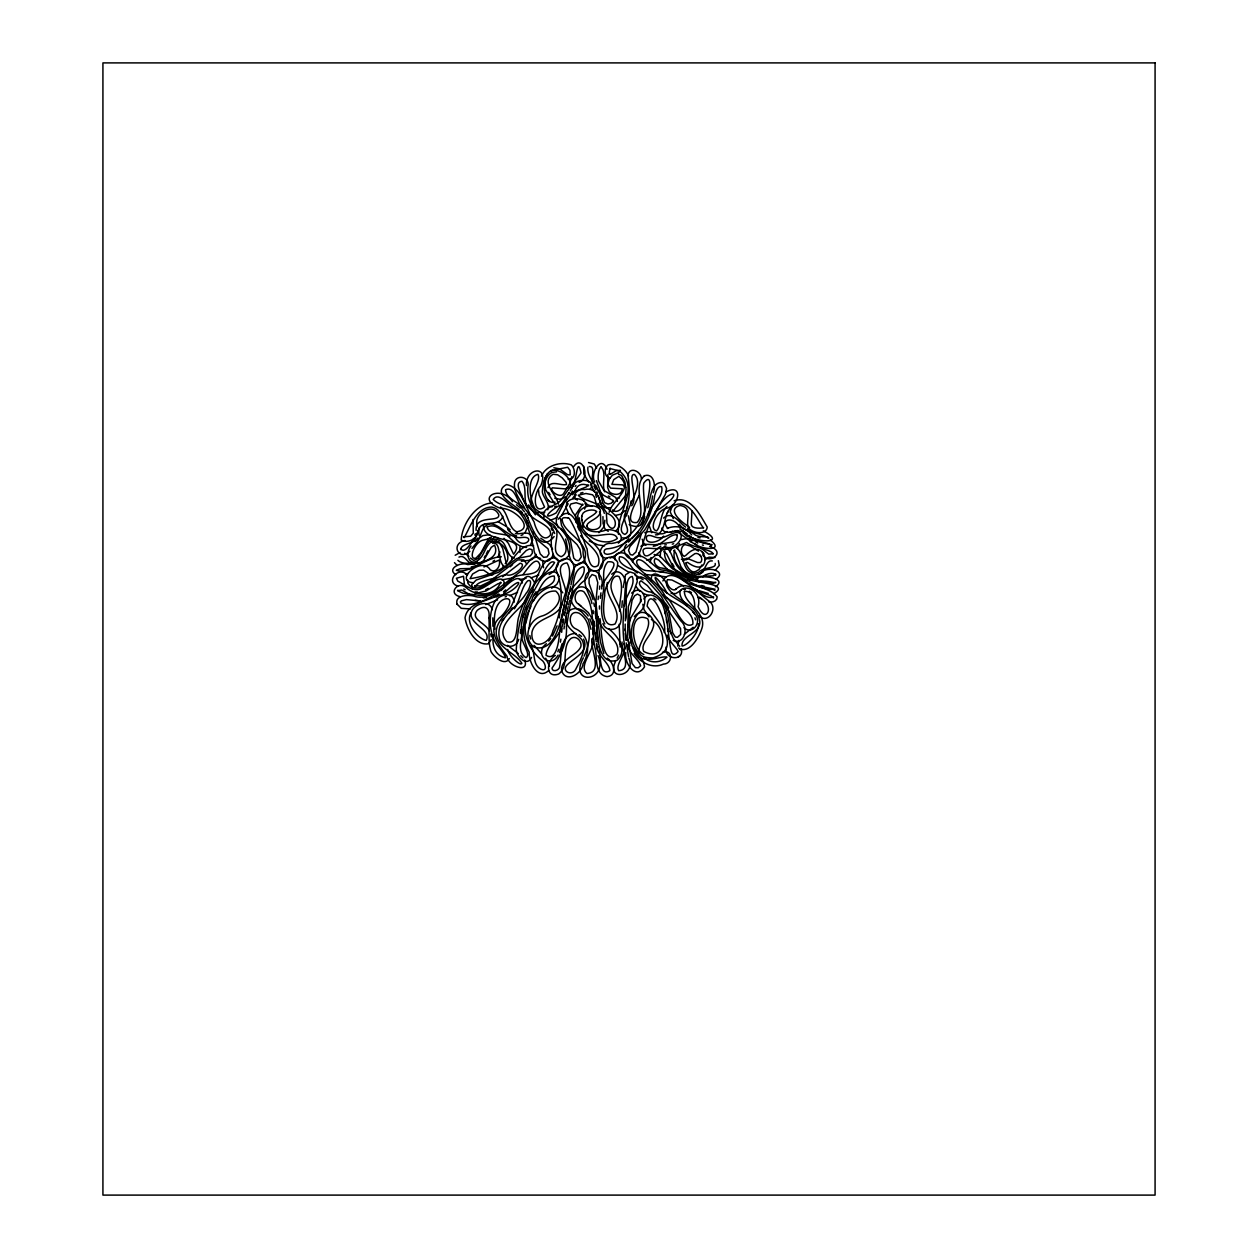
<?xml version="1.0" encoding="UTF-8"?>
<svg xmlns="http://www.w3.org/2000/svg" width="1258" height="1258" viewBox="0 0 1258 1258"><rect width="100%" height="100%" fill="white"/><g stroke="black" fill="none" stroke-linecap="round" stroke-linejoin="round"><path stroke-width="1.5" d="M711.053 545.579L711.745 544.62L711.195 545.783M619.172 624.314L620.084 644.332M509.333 658.563C504.961 666.583 493.796 656.818 490.997 651.581C487.632 640.778 489.881 628.984 488.843 617.788M488.843 617.992C490.353 609.454 485.808 603.62 477.317 610.256C469.769 619.25 485.289 622.568 489.393 630.966M625.195 624.094L625.195 630.478M467.599 579.922L467.866 583.13L469.863 585.693C481.657 594.279 492.79 576.306 506.282 574.654C512.949 578.082 528.297 564.056 520.041 563.269L502.587 576.809M628.465 515.827C628.733 521.347 636.815 540.531 622.317 537.842M601.686 586.008C604.941 576.919 593.367 564.009 586.338 574.466C581.4 584.53 590.348 593.98 591.952 603.698M538.518 489.724L539.037 494.85L544.525 507.021C533.471 515.371 532.559 494.473 540.688 485.965C549.888 464.123 525.262 468.007 526.442 485.572M625.273 620.839C628.575 611.907 621.955 577.296 632.239 576.494C636.171 585.725 624.849 595.93 624.393 605.869M544.352 480.933L545.783 490.054L554.526 503.467L554.982 502.162C543.189 505.291 539.902 478.37 552.215 472.348L556.492 471.892M604.862 520.214L604.013 526.85L598.918 532.7M698.489 623.622C699.244 632.884 687.167 645.621 682.056 646.062C680.845 635.825 700.108 633.545 699.825 621.939C697.75 603.494 673.958 601.245 666.787 585.662C666.378 576.997 649.364 566.808 651.502 581.086M625.305 619.156L626.028 609.045M624.031 643.813C627.569 653.342 614.753 664.24 618.684 670.703C632.507 669.869 621.216 650.59 622.05 642.005M619.644 611.262C618.889 599.987 624.55 586.778 619.062 576.573C612.945 573.695 610.004 584.168 611.262 588.744C613.479 599.814 623.355 609.076 620.87 621.027C619.911 630.478 606.356 632.743 602.896 623.669M593.147 637.617C595.867 649.38 577.532 665.529 586.904 673.486C603.478 672.574 590.096 648.924 591.905 638.734M629.503 628.56L629.865 637.932M623.197 587.455L625.509 574.827L629.991 571.95L634.834 573.506L636.91 577.076L637.208 581.778L628.324 606.545L627.522 636.517L632.066 663.469L635.4 667.668L638.231 667.778L640.621 665.796C639.001 659.491 628.638 653.201 627.333 644.929M621.845 607.551L622.301 600.837M511.786 559.841L511.975 557.168M711.21 545.437L711.273 545.752C707.625 540.83 694.825 543.346 689.007 537.842M599.468 589.263L599.751 586.039M607.347 582.548C603.997 597.346 623.245 609.753 615.036 624.015C601.23 629.44 603.101 603.934 604.736 595.836C603.541 582.438 618.276 574.843 617.678 562.326C608.683 547.183 594.861 568.82 599.909 579.561M558.395 504.159C556.461 493.954 540.248 482.286 553.048 474.266L557.656 474.801L562.184 477.867L566.131 482.38L566.525 484.55C560.596 486.013 550.941 479.565 547.969 487.632M625.619 498.483L625.179 500.763L626.044 489.016L624.864 481.845L621.578 475.477L618.401 474.156M561.666 632.318L562.043 628.748M626.515 515.843C629.079 502.98 643.986 484.613 634.488 474.455C627.129 473.448 638.388 498.168 631.689 505.747M529.193 628.214C530.137 613.574 538.974 589.688 555.784 591.118C566.462 600.223 550.705 613.935 541.38 616.184C528.612 620.178 522.432 638.671 534.131 647.225C555.847 653.185 560.895 619.408 564.622 604.438M519.947 552.466L519.931 546.994M563.993 628.89L564.355 625.855M525.608 623.795L529.036 610.869M600.365 598.352L600.758 595.207M543.535 567.783L542.528 560.345M598.069 599.594L598.509 596.213M473.024 519.491L473.291 533.172L470.681 536.207L463.494 536.836L464.171 537.653C470.838 525.923 476.483 507.32 491.642 507.053C506.597 509.789 502.398 532.213 516.598 535.845M600.443 596.182L600.931 592.848M560.439 642.162L560.879 639.158M520.23 633.089L520.702 629.849M523.265 626.295C522.715 636.454 515.701 651.66 525.986 657.604C531.474 654.931 521.881 643.451 521.866 637.256C518.5 617.631 529.414 599.327 538.503 582.784C541.931 575.645 554.495 565.691 559.244 576.667M477.726 530.734C478.087 538.817 467.772 543.849 461.214 540.059C461.765 525.278 475.367 503.2 492.334 503.074M564.59 624.33L566.792 612.788M566.383 615.649C563.081 627.302 576.809 633.104 582.124 640.118C587.156 649.93 579.246 662.054 575.504 669.743C571.494 676.521 560.958 671.017 567.216 664.869C573.145 658.469 589.845 651.613 583.57 639.143M571.824 476.609L569.78 483.386L563.647 493.498C560.345 499.111 549.18 490.651 552.262 487.821L565.015 488.859L569.607 487.019M562.876 622.27L563.427 618.999C563.851 633.482 547.136 643.561 546.003 655.214C556.319 662.29 559.039 640.353 559.48 633.434C562.452 611.545 566.666 589.452 573.774 568.537C584.561 552.577 595.993 572.846 582.989 581.636C569.685 592.392 569.811 610.759 566.399 626.138C567.531 642.193 560.581 655.827 551.995 668.14C552.089 672.794 560.297 670.435 559.763 665.765C561.886 654.978 559.684 633.23 575.944 633.513M641.36 478.984C641.643 471.121 628.701 465.743 627.978 475.854C630.148 489.236 629.849 502.65 624.455 515.293C622.993 522.322 631.752 531.348 624.833 534.414C617.269 531.568 623.811 521.111 626.311 514.207M560.408 518.595L561.493 525.419L570.472 540.61L573.727 558.049L576.022 560.408L578.774 560.596L581.275 556.948L579.922 549.353L577.029 544.557L564.433 532.48M528.046 525.891L524.869 533.203M565.172 601.371L565.707 598.399M653.311 492.743C655.89 486.217 654.129 472.536 644.363 475.791M677.48 548.519L679.524 543.598M562.106 643.734L559.543 652.462M662.887 580.944C674.131 560.848 700.91 603.195 713.506 596.842L713.428 598.006L711.037 595.836L691.979 588.634M532.401 541.019L532.276 537.512M532.637 539.871L530.609 544.714M641.108 599.374L640.589 601.859L640.511 595.82L637.413 594.075L634.598 595.789L632.098 600.365L629.472 615.964L629.519 635.07L632.176 646.313L643.593 661.802L644.536 666.834C635.777 680.594 623.874 662.903 625.792 652.43M577.689 516.189C578.774 506.345 594.326 502.084 600.223 509.694C602.189 518.988 585.473 520.812 586.999 526.677L586.92 526.048C587.832 531.662 601.513 530.719 600.664 523.658L600.553 514.632L599.484 511.912M713.05 553.819C712.327 549.793 693.111 547.607 686.506 542.481L672.731 548.158L662.164 549.919L651.345 558.694L646.769 560.156M583.775 466.309L583.838 474.014L588.602 482.081M502.87 516.33C498.451 529.508 475.996 516 479.094 535.295M627.679 627.192L630.966 617.631L640.605 601.733M564.071 615.712L564.779 612.442M567.783 599.437L568.522 596.056M568.899 594.358L570.597 586.621M570.078 598.289C574.764 589.247 571.085 570.393 582.989 566.76L583.995 567.295C586.637 579.969 567.028 586.086 567.704 599.72M476.122 530.373C474.926 514.05 500.181 522.982 498.734 514.695C492.759 501.816 475.209 513.83 476.782 523.344L477.348 526.646M567.405 601.135L564.307 614.643M568.585 604.909L569.67 600.145M570.99 584.923C572.217 576.872 578.02 565.817 569.67 559.716C562.798 556.005 555.03 563.175 556.24 570.377C564.402 590.379 561.807 611.184 552.985 630.651C549.636 645.181 530.483 651.219 531.93 632.334C535.295 616.75 556.838 619.188 562.011 604.17M559.417 579.325L556.791 584.388L551.649 588.225M565.408 609.643L567.311 601.371M567.154 611.215L568.223 606.498M559.385 617.882C559.464 601.418 575.881 577.218 566.965 562.876C552.86 564.449 565.77 583.932 565.77 592.282M504.144 585.772C505.669 570.503 487.947 585.929 481.893 588.351C473.574 592.927 464.344 584.247 457.849 581.196L456.418 578.255L463.494 576.274L464.516 585.379M652.556 495.998C649.553 520.891 633.497 546.774 606.435 548.897C603.588 549.337 602.645 554.259 607.079 554.306C616.797 554.07 621.924 544.808 628.843 538.723M647.728 507.729C650.701 499.552 650.166 481.987 662.431 482.506L664.476 483.874L666.598 488.481L665.372 494.378L644.867 529.775L629.959 546.554L628.528 550.344L630.289 554.542L632.617 555.092L635.966 552.026L641.423 533.423M630.462 503.499L631.076 500.983M558.222 519.24C574.12 498.184 582.344 540.295 587.109 548.975C587.596 554.401 589.121 571.431 598.006 565.613C602.959 552.781 587.14 544.683 580.614 535.641M601.874 589.027C599.579 581.479 625.289 560.266 607.881 561.823C600.16 570.173 605.9 582.973 603.038 593.1C601.481 603.132 600.035 615.241 604.799 623.952M625.289 500.181C624.754 507.084 617.489 514.475 612.379 510.009L612.961 511.173L626.578 494.378M650.952 557.53L650.37 562.546M669.806 551.712L672.936 546.884M499.976 551.932L498.121 556.807M522.935 617.08L523.8 613.998M553.834 467.756L559.433 468.794L567.641 474.722L570.204 474.879L569.984 470.335L567.688 467.253L551.46 470.476C545.233 473.731 543.031 482.537 542.45 490.243C541.097 495.809 550.674 502.901 547.78 509.773M655.166 511.723C691.601 489.079 665.12 486.217 654.695 515.12C645.92 527.479 644.348 542.89 638.01 556.083C630.981 565.031 619.455 551.947 626.531 544.447M553.033 554.353C549.699 568.05 533.282 559.087 533.879 548.236C529.712 533.974 526.835 516.157 514.192 508.028C508.735 505.386 498.514 491.233 493.199 499.457C501.58 507.776 516.786 505.795 524.303 515.827M581.668 516.896L582.328 514.491C583.854 509.899 594.389 508.609 596.764 511.629L596.496 511.833C593.572 516.786 582.061 518.595 583.099 527.306M567.389 501.565L565.864 507.178L568.49 513.201M502.492 568.191L503.373 565.597M557.09 625.855L552.498 636.061M479.314 527.574L475.744 537.197M660.812 549.526L660.167 556.917M548.692 670.483C537.874 680.877 528.533 661.928 529.209 652.131C520.67 636.564 522.07 615.052 532.134 599.406C533.879 587.596 557.734 587.565 554.149 576.022C543.094 576.054 538.251 592.88 533.266 601.167M491.17 639.614L488.466 643.781C475.571 646.014 466.671 628.953 465.035 617.804C467.536 602.645 486.327 601.67 497.476 595.584C517.871 594.075 529.901 568.364 503.735 593.493M641.91 518.28C644.788 516.267 657.053 465.759 643.781 483.151C641.549 494.929 652.776 535.578 629.204 524.539M615.571 661.236C605.758 682.135 636.988 676.159 628.811 658.06M570.377 485.651C571.179 477.615 561.87 470.854 554.464 470.083M644.756 516.598L640.888 524.555M557.829 651.723L558.835 649.238M525.435 609.438L526.677 606.435M529.681 609.312L530.97 606.199M584.058 656.173C590.505 643.09 593.21 622.301 579.183 613.244C568.254 608.778 567.531 625.808 576.022 628.953C589.53 635.573 590.332 652.131 583.036 663.721C582.124 673.785 565.974 683.519 561.634 670.797C560.533 659.349 574.859 656.141 579.655 648.782C584.247 643.53 576.62 633.969 570.629 638.702C560.864 647.996 569.811 665.828 558.615 674.036C544.997 678.833 546.507 660.088 555.391 655.418M474.816 535.075L475.367 533.754M678.817 640.416L677.81 646.172M544.95 478.292L547.482 473.621M583.366 657.824C567.877 686.318 609.265 681.694 598.006 655.591M639.158 495.337C635.777 502.886 622.741 524.633 637.13 522.463C647.697 510.622 631.296 487.271 644.631 475.603M531.552 657.431C526.929 667.746 515.088 655.622 516.362 647.964C517.95 627.868 521.567 607.472 532.323 590.002C535.594 577.469 548.818 572.783 554.589 562.483C548.928 558.127 542.009 576.368 539.792 580.268M573.569 466.749C582.187 453.619 591.103 478.229 579.12 482.396M536.254 554.385L532.165 559.495M518.705 639.316C516.016 650.04 500.59 647.666 499.222 637.287C495.904 617.898 517.793 607.693 526.253 593.1C529.414 590.191 533.361 578.177 527.7 580.834C521.394 587.156 520.026 600.428 514.38 608.809M626.515 508.452L627.632 506.219M617.128 658.123L618.59 655.166M486.374 553.834L487.884 550.815M533.927 595.726L535.924 591.81M642.067 517.919C636.061 530.75 625.257 541.821 611.357 543.44C601.623 541.836 594.374 556.917 606.843 558.332M682.559 560.801L686.774 558.206L697.592 562.546L700.517 562.53C704.118 558.882 699.369 552.168 694.872 553.646L686.223 559.779L681.427 559.307M571.808 488.041C576.935 482.207 576.935 454.421 581.023 472.866C577.233 479.015 567.735 489.441 562.153 498.671L560.266 500.826C555.517 506.597 540.846 507.446 544.116 517.352M531.442 592.439L533.093 589.342M562.357 505.983L556.523 517.51L556.225 522.589L558.269 527.794M648.169 514.711C650.795 505.056 664.24 497.099 661.629 486.704C657.462 485.116 655.717 492.68 654.726 495.51C651.109 521.598 634.111 547.12 610.036 558.096M701.964 564.921L698.992 569.528L695.926 571.399C690.312 574.576 685.783 563.332 685.673 562.892L687.528 562.357C714.34 581.794 707.185 533.439 686.318 554.982L684.179 556.445C679.493 553.457 681.128 545.374 684.965 544.62L690.249 545.972L698.473 551.13M554.149 536.537C538.943 555.344 530.499 522.432 525.986 513.956M541.506 476.2C545.783 465.24 561.288 461.167 571.352 464.91C575.661 468.841 575.991 480.226 568.05 479.109M564.386 502.351L573.003 492.255L586.338 486.909L588.225 484.928L588.634 485.792C583.712 483.198 578.633 484.047 576.227 488.419L572.626 494.709M570.267 490.903L572.123 487.569M562.027 506.565L564.716 501.769M568.16 503.735L561.618 515.528M692.01 511.11L691.224 523.91C690.988 528.785 700.297 528.627 703.615 527.621L703.379 527.983C696.46 518.249 688.629 498.074 673.659 505.622C662.526 511.597 667.353 527.904 657.808 534.729L655.449 534.886M667.102 513.327L668.423 510.984M572.5 491.045L570.22 494.74M487.632 542.607L478.323 558.269L473.747 560.455L470.445 558.049M713.05 553.803L708.647 554.118L701.02 548.111M587.911 467.174C586.307 478.606 601.245 489.032 602.551 503.2L602.205 502.618C607.661 510.748 628.135 520.529 615.555 531.096M512.462 607.913L509.003 612.961M484.251 557.514L485.619 555.344M471.042 546.019C466.797 550.627 466.262 560.628 473.464 562.483M568.317 494.017L569.324 492.476M568.962 493.026L556.067 512.965C538.77 522.07 551.523 508.374 562.782 503.971M471.954 548.409L477.568 541.396M672.684 504.6L670.184 511.864L673.297 518.611M572.988 486.154C575.614 476.782 598.352 479.455 589.971 489.346M523.061 574.544C526.976 569.497 536.883 553.85 539.902 565.219C537.937 578.869 518.862 570.865 511.11 579.749C501.14 590.332 486.469 600.616 473.763 596.103C467.772 594.547 454.075 595.411 457.189 604.485M471.373 612.426C464.454 622.49 477.6 638.922 486.28 640.385C491.438 630.572 472.237 625.21 471.058 615.099C470.335 604.705 489.315 598.069 492.35 609.69M566.556 503.09C570.141 497.445 578.476 497.901 583.743 500.684M643.892 598.997C649.757 589.452 661.331 599.343 663.406 606.859C668.155 620.383 668.297 638.388 671.112 650.716C671.929 655.276 674.823 655.434 678.062 651.628C677.732 648.939 668.847 641.391 667.243 635.164M666.913 506.361C660.214 512.761 661.252 526.552 656.566 530.876C648.2 528.942 657.384 510.575 665.545 508.452C679.509 506.659 683.754 482.459 665.718 492.035M477.584 538.157C472.898 544.368 461.277 543.173 460.68 549.652L460.695 549.007C465.429 554.007 470.696 542.67 475.162 537.968M575.11 486.5L575.991 485.321M527.495 598.179C520.167 610.555 492.884 625.698 506.801 641.69C518.831 645.779 515.859 623.685 519.035 616.074C521.378 606.608 526.19 598.053 530.593 589.436C538.518 580.378 539.619 558.442 554.904 557.53C563.647 561.335 554.369 571.792 549.086 574.513M558.096 655.119C550.139 669.791 533.188 653.673 546.397 643.719M478.229 540.594L482.868 529.335C493.482 512.729 506.817 540.059 521.598 537.512C537.921 535.421 522.227 552.639 514.569 536.144M488.434 541.6L490.903 539.682M487.239 543.11L488.859 541.066M567.059 498.939L565.172 501.25M548.74 641.061L550.721 638.639M584.624 509.113L586.574 503.703L583.287 500.385M488.513 538.77L480.902 552.938L476.059 558.049C468.275 560.785 473.448 543.535 482.05 540.405L489.22 538.676L498.781 539.934C507.461 541.868 505.386 555.454 514.192 558.19M475.099 600.333L480.698 600.962L466.435 599.61L461.434 600.821L460.381 601.953L460.994 603.195C473.307 608.18 493.608 596.952 502.886 588.162M502.084 620.713L503.923 618.574M567.594 612.898C572.72 604.956 584.168 609.045 588.178 615.98M638.215 532.134L631.815 538.723M611.687 574.214C620.697 566.194 627.836 580.441 625.226 588.382C624.062 608.809 621.059 628.906 625.195 648.829M518.658 558.269L526.253 550.517L529.476 548.928L532.04 549.683L532.401 553.143L530.31 555.926L516.661 558.521L498.593 572.264L476.232 580.017L471.781 584.483L472.332 588.948M455.192 555.265L460.051 552.514M572.909 497.806L576.274 494.819M474.801 541.506L482.805 535.625L489.676 534.666M666.237 646.848C663.155 660.151 684.934 661.739 681.191 648.656M469.847 551.319C458.635 561.666 450.144 543.55 465.004 540.484M628.402 542.119L630.462 540.028M484.723 523.894L483.465 525.168C482.176 544.651 528.627 534.21 513.626 554.243L508.374 543.33L504.002 538.33M625.037 510.575L620.619 514.207L615.508 515.418M693.189 627.27L684.336 634.315M510.198 566.808L512.572 564.59M634.331 616.687C642.099 606.057 657.541 617.285 652.839 628.292C650.606 636.265 640.055 643.954 643.75 651.44C666.457 663.595 668.674 628.89 651.44 619.549M640.904 546.271L645.81 544.337L655.324 544.714L671.662 542.261C676.081 542.277 678.188 536.851 676.788 534.634L677.04 534.76C669.13 533.974 662.494 544.981 653.279 546.271M500.999 590.552C505.574 586.778 518.548 571.085 522.4 582.973M636.595 578.979L640.825 576.793L645.857 578.853L661.409 596.544L668.533 610.114L672.637 632.758L675.279 637.035L677.402 637.35L680.657 634.472L680.578 628.575L665.057 605.633M503.483 591.873L505.669 589.908M663.579 518.123C671.473 510.182 679.603 522.793 685.594 527.118M705.03 559.684L709.056 557.152L714.953 557.593M480.131 563.804L483.795 560.25L491.265 547.34L494.504 545.107C501.439 560.046 477.427 563.584 467.772 564.59C461.655 561.618 446.087 568.427 455.773 574.702M631.579 593.116C644.08 582.297 649.678 605.004 639.724 611.828C628.921 622.946 628.623 641.816 639.08 653.248M682.952 560.03L684.069 559.102M473.024 539.383L475.037 537.748M565.723 496.926L559.967 499.3L554.747 498.215M618.338 543.173C627.899 534.807 611.813 526.772 604.06 530.719C593.745 533.628 582.627 530.86 581.794 519.633M497.791 542.843C488.198 536.222 484.959 553.583 480.855 557.498C476.342 564.433 462.236 564.936 457.865 560.297M489.346 538.157L491.469 537.166M491.013 541.836L492.161 540.971M487.962 539.195L489.912 537.732M663.768 536.112C657.525 544.211 643.593 544.274 646.801 536.191C650.056 533.628 654.742 538.141 659.585 537.795C666.646 537.921 673.643 530.813 679.005 532.92L691.963 542.229M678.266 656.912L679.776 655.811M557.2 517.541L550.108 520.403M492.979 561.383L494.614 560.282M496.139 597.141L499.379 594.987M711.745 544.62L702.908 543.094L692.749 538.031M703.065 571.95L700.69 573.444C705.785 564.826 728.303 571.242 715.912 579.262M702.797 576.793L705.172 575.299L703.411 576.4M458.95 557.121C465.287 553.756 467.41 564.936 474.659 564.402M517.494 592.329L509.632 595.71M494.158 596.732L498.86 593.949M538.754 574.953L531.049 577.862M550.532 471.168L552.765 470.24M698.646 574.623C705.895 571.698 705.644 559.668 712.327 560.926M704.574 575.677C707.829 572.94 715.44 572.296 715.645 575.299L715.723 574.088L713.05 575.818L696.366 576.526C686.396 576.258 679.32 571.053 674.744 561.933C671.788 557.121 670.231 545.783 662.447 547.938M644.756 532.779C652.839 528.454 659.852 538.015 666.96 531.536M715.377 570.22L719.293 565.44L718.334 560.659M485.682 589.735L488.308 588.398M660.827 546.192C654.034 550.359 644.536 562.908 642.995 550.674C643.797 545.076 656.975 551.366 664.759 546.916L664.067 547.041M681.6 589.939L675.735 593.634L671.096 593.336M477.096 563.773L478.921 562.861M701.304 573.05L695.847 574.969C684.352 575.393 670.53 562.106 674.791 550.045L673.801 550.501L676.049 553.347L680.814 566.477L685.736 573.506M492.586 543.252L493.891 543.063C502.555 543.755 495.951 566.1 506.958 567.201M521.064 535.483L523.014 534.634M501.816 579.922L513.579 577.752M497.57 599.877L485.714 604.548M562.766 592.817C552.089 576.887 531.804 597.125 529.162 610.051C520.073 628.324 526.96 649.002 542.638 660.843C545.862 664.255 547.214 671.851 541.113 669.272C532.055 664.853 535.829 653.61 531.033 645.621M670.074 532.276L672.731 531.191M491.595 541.396L496.706 541.553L501.486 544.447C507.289 549.274 510.386 559.92 505.244 563.584L506.376 563.726L502.728 548.519L498.766 541.349M674.131 500.778C690.563 495.007 700.391 515.607 707.216 527.039C706.744 535.656 690.972 533.298 687.922 526.913C686.349 517.777 692.419 507.524 680.059 505.449C667.385 508.861 678.895 519.9 685.296 524.256L689.604 527.369M680.94 539.635L687.072 538.55L692.765 540.437M554.589 506.848L556.398 506.235M619.471 497.901L616.703 498.404M715.425 586.778C728.052 578.476 703.316 574.89 696.995 577.909C684.383 576.793 661.708 565.219 664.9 551.035L663.737 551.649L666.598 553.913L674.225 568.962M477.427 561.854L475.099 562.452M531.049 560.077L521.378 561.257M465.476 574.34L468.118 573.522M672.244 544.148L673.675 543.708M654.144 554.526L659.223 555.391L672.401 568.71L685.296 576.306L699.621 581.086L712.956 583.13M483.937 566.981L499.143 560.046C500.92 565.156 497.146 571.352 492.869 570.928L490.305 569.937C481.751 555.328 453.116 581.353 473.48 582.737M519.491 579.639L526.08 578.334M505.118 596.905L506.314 596.559M544.683 512.399L537.732 512.446M580.378 493.199L582.941 492.476M495.888 577.862C489.441 579.513 477.285 581.652 475.335 586.7L474.628 585.709L480.414 586.055L489.268 581.794L517.636 559.904L523.926 559.889L526.615 563.914M713.726 593.682C731.731 583.398 692.356 582.831 688.724 579.12C679.902 574.639 668.375 568.522 660.183 567.83C655.921 566.414 652.493 561.964 655.292 558.316L658.783 560.172L668.989 571.022M696.287 577.343L697.86 577.013M471.294 566.871L475.524 566.084M662.526 652.336C672.794 648.703 673.266 663.941 663.391 664.098C652.352 669.193 640.605 662.604 634.095 653.484M470.413 608.935L461.277 608.337L456.874 603.903M664.727 544.997L666.315 544.777M610.633 507.745L605.931 507.87M712.531 583.114L715.802 582.297C717.013 583.838 704.59 579.356 698.882 581.856M483.292 597.912L486.657 597.503M526.599 547.419C510.89 547.434 501.895 520.277 487.239 526.945L487.082 526.725C488.261 534.98 501.958 532.81 509.962 536.27M696.13 578.916L698.048 578.743M665.624 546.9C675.845 551.366 689.054 532.621 675.31 530.656M471.939 568.443L460.129 568.742L456.339 570.299C467.599 574.812 487.711 556.539 501.344 556.775M588.524 462.535L594.295 464.013L596.654 468.086M589.31 466.498C596.135 466.152 590.442 477.788 592.864 483.276M697.561 580.457L696.46 580.488M673.58 546.554C684.729 549.4 681.113 569.827 691.869 572.909M492.491 539.1L496.58 539.776M555.155 557.53L552.199 557.498M475.241 591.952L477.521 591.999M618.952 472.489L612.363 475.209L609.234 479.204L607.818 484.236L610.555 488.135L622.238 488.749C622.16 495.856 612.882 495.573 609.187 491.548L607.645 487.428L607.881 474.533M552.183 506.817L549.479 506.125M475.099 593.572L485.918 591.008L497.995 583.728L501.266 582.926L500.542 582.202C495.605 596.968 475.32 596.371 466.356 587.738C458.085 580.095 447.329 593.949 460.035 596.622M604.532 545.846L597.959 544.903L589.231 540.971M708.49 601.796C712.028 602.834 717.406 601.277 717.186 596.858C709.087 586.322 691.507 587.753 681.443 578.601C671.489 571.855 656.361 571.242 646.47 570.629C641.124 570.33 633.419 562.389 638.042 559.731C643.483 558.961 649.159 567.924 655.418 571.777M666.158 576.824L645.181 574.434M491.218 574.702L492.806 574.89M493.765 536.93L497.743 537.716M691.35 578.601L693.441 578.916M683.739 589.263L685.421 589.53M664.13 572.421L658.705 571.478M620.43 470.319L616.42 470.586L610.775 474.03L609.108 473.716L610.319 474.25C607.708 474.03 611.152 466.419 609.816 468.463L619.518 471.042C640.668 488.56 615.87 512.981 618.48 534.336M697.907 537.496L700.077 537.889M678.597 647.964C689.526 655.229 700.266 635.4 702.389 626.578C705.518 611.199 683.77 603.604 684.415 591.118L684.415 591.386C692.733 590.411 695.47 600.632 694.542 609.281M610.287 477.946C603.95 477.71 603.809 467.724 608.212 464.831C616.373 462.787 625.305 468.448 628.591 475.964M701.241 585.552L704.15 586.165M708.27 593.446L699.023 590.662M568.254 517.903C570.723 519.051 561.099 515.45 562.074 520.167L562.232 519.538C562.735 533.471 591.181 541.632 584.451 560.329C569.166 575.881 568.474 547.938 565.534 539.084M702.357 544.997L703.411 545.264M688.173 579.246L692.136 580.237M693.284 584.781L711.965 588.634L714.843 590.427L714.859 589.027C697.624 592.078 680.028 571.321 660.953 569.89C653.452 568.129 639.08 545.516 632.554 561.697M515.371 533.392C519.019 535.279 529.052 529.571 532.165 537.103M604.972 507.572L601.701 505.386M709.575 546.444L711.997 547.293M703.301 530.829C731.087 545.736 686.994 542.78 682.905 530.121M691.428 572.673L694.62 573.459L698.709 572.264C703.599 566.65 716.887 568.899 715.189 563.458M584.876 503.703L592.141 506.408M648.876 595.726L642.649 593.178M679.87 528.989L687.198 533.817M683.581 579.954L686.711 581.29M498.231 521.787L506.015 526.269M629.094 572.421L617.93 565.518M693.221 588.146L697.577 590.033M690.233 541.538L697.388 545.343M686.994 577.296L679.933 573.208M464.642 553.19L468.967 556.366M488.466 573.444L483.591 570.141L479.141 570.267L472.615 573.994L470.052 578.664C479.282 577.422 493.325 573.617 502.948 567.783C512.588 563.663 519.648 542.167 533.628 545.799M694.353 543.55C699.637 549.227 725.803 552.105 710.251 540.012M585.206 533.015C593.839 540.657 614.014 528.36 617.301 538.518C603.525 548.362 579.859 535.31 579.309 517.919L579.372 518.563M634.755 574.749L643.09 579.702M697.718 543.063L696.036 542.167M463.715 589.027L465.146 589.782M470.445 594.94L461.655 590.002L457.566 590.757L463.227 593.289L479.691 595.396L485.761 595.223L492.428 593.084L520.482 571.478L531.442 558.599L536.427 556.98L540.657 558.458M608.243 531.301L605.35 529.382L603.525 526.096M608.353 495.998L609.957 496.91M683.629 585.961L671.882 579.985L667.495 579.639C664.932 582.375 671.347 592.817 676.206 589.137L675.609 589.436C686.852 578.303 699.621 594.515 708.71 600.868C718.916 607.331 708.506 625.006 698.756 615.87M679.462 648.971L681.034 649.93M689.337 591.26L691.475 592.612M683.912 627.711C692.498 635.652 702.373 621.782 694.951 614.187C686.019 601.639 669.633 597.817 659.585 586.385C647.933 568.16 661.991 582.045 667.007 593.194M540.814 538.267L549.557 544.337L552.608 549.29M467.394 575.299C458.903 564.858 444.373 582.391 458.337 586.228M673.219 640.416C684.446 645.338 688.881 627.773 681.238 621.358C666.52 603.604 656.566 578.869 633.686 569.953C628.261 568.459 616.766 562.751 619.596 556.775C627.396 556.508 630.887 568.742 637.271 572.956M681.349 531.631L677.748 530.577C672.48 531.033 664.381 535.389 661.85 528.046M713.113 547.859C724.388 553.819 708.364 564.622 702.687 554.825M549.589 524.177L552.058 525.875M691.381 537.166L688.834 535.279M699.385 597.125L701.618 598.698M518.359 653.625L507.54 645.354M643.829 654.522C630.934 649.049 627.962 609.532 647.603 618.684C654.726 631.091 621.059 658.343 653.106 657.871C683.644 648.31 657.258 620.383 647.131 606.136C650.292 582.643 667.731 622.71 664.287 632.507M579.042 634.567L581.558 636.469M662.824 594.782C672.118 603.777 693.991 608.951 692.891 624.11C681.742 631.39 673.879 600.884 665.482 596.685C657.163 580.253 639.677 572.862 629.849 557.954C626.751 551.083 613.259 550.422 615.036 559.826M691.758 534.902C685.657 527.338 676.285 524.633 667.306 528.391L667.967 528.454C659.365 519.428 673.502 515.403 680.106 527.715M698.017 597.471C716.384 603.588 706.54 625.949 698.127 606.718C704.386 582.8 664.004 581.18 687.214 605.869M643.813 657.541C650.543 663.705 660.293 662.919 666.976 657.211C660.639 654.883 638.356 668.454 632.617 646.895M581.007 606.167L578.806 604.327L588.367 612.615L593.1 620.351L596.276 641.926M581.338 611.451C555.753 599.421 585.536 570.11 593.021 599.689M512.478 501.69C500.291 483.528 473.983 498.986 500.888 508.436C512.761 507.163 536.238 528.203 516.724 531.851L517.337 531.961C508.326 529.303 508.688 513.264 500.527 506.958M457.079 565.377L454.468 562.656M653.814 598.226L655.953 599.924M516.472 504.741L520.356 507.949M645.967 545.249L643.892 543.425L642.162 539.195M553.174 526.803C560.455 531.647 573.098 551.397 561.178 556.696C547.592 551.806 563.899 532.905 552.812 524.334C537.024 515.811 525.105 504.002 528.218 484.22C528.061 476.64 516.849 474.439 514.711 482.034C512.792 491.799 520.545 499.976 524.712 508.106M682.732 532.621L687.591 536.757M606.482 513.075C622.05 518.39 613.684 537.339 607.001 523.076L606.293 512.258L600.443 503.609C599.138 495.542 594.263 487.161 584.42 489.551C578.397 488.308 570.063 495.495 577.28 500.055M581.275 611.404L588.272 619.392L590.977 629.299M687.528 528.737L694.101 534.115C698.08 538.487 710.188 535.326 708.427 538.44L708.537 538.188C699.825 531.584 686.349 534.336 679.383 524.287M508.169 527.998L510.198 529.76M519.161 509.584C512.824 504.238 491.768 492.79 506.376 484.597C521.708 486.956 526.552 509.962 534.178 522.101C535.436 528.753 542.921 544.274 550.406 535.075C552.529 525.262 534.414 521.834 528.58 513.358M507.949 529.885L509.694 531.442M569.229 518.406C574.151 526.19 579.561 539.179 583.146 549.777C582.092 559.338 590.175 578.476 601.293 567.956C608.856 553.551 590.474 541.38 583.759 533.235C579.356 528.281 577.925 518.406 572.563 512.148L569.685 506.266L570.88 503.955L576.164 502.744L583.004 504.945L582.643 504.112L575.519 514.852L576.164 522.589M547.749 500.024L549.447 501.612M639.976 591.48L636.029 586.668M535.405 514.837L528.58 504.898M520.781 655.717L522.966 657.887M541.475 653.641L534.1 645.354M608.369 628.591C617.568 635.384 628.245 650.323 617.206 660.214C598.446 666.221 597.393 636.847 596.606 624.974M703.867 553.583L702.137 551.759M699.417 554.652L700.816 556.099M675.955 571.195L677.81 573.129M578.853 604.359C571.635 600.664 575.802 586.841 583.854 591.716C595.899 606.985 590.93 629.094 594.877 647.288C597.644 656.566 593.745 674.634 607.095 676.631C618.04 675.436 613.464 662.368 607.284 658.123M520.608 510.874L522.495 512.918M560.879 528.376L563.254 531.112M598.619 490.353L603.463 495.243L613.212 500.448L613.165 501.816L613.527 500.794L611.246 503.263L608.054 504.018L604.563 502.665L596.371 480.603M599.217 508.374L597.078 505.7M648.971 616.892L644.112 609.784L642.822 604.28M600.129 506.597L601.198 507.886M692.592 611.545L694.542 613.935M679.745 646.345L673.392 638.514L670.199 631.17L670.986 633.828M654.679 594.311L647.335 585.568L641.045 580.819C635.793 583.24 644.536 592.046 650.323 591.952C666.567 597.534 668.281 616.829 670.247 631.343M665.419 603.337L668.784 607.913M525.121 513.107L528.266 517.919M640.699 556.712L639.017 552.545M661.11 600.223L663.092 602.928M545.673 658.233L549.463 666.017M651.77 532.732L649.27 525.954M568.129 512.651L569.276 514.38M548.614 492.444L550.092 494.693M528.816 515.009C525.199 503.813 505.779 500.48 505.574 489.708C515.843 485.258 518.092 506.597 524.492 511.613M524.146 515.072L534.43 537.528L548.048 548.834L549.054 553.646L546.963 556.964L543.613 557.325L540.169 553.85L534.839 536.317M507.697 649.442C508.609 655.717 521.048 666.85 521.881 663.296C515.403 653.264 501.47 649.788 497.224 637.948C492.932 626.578 502.76 617.159 509.286 609.202C515.638 602.912 523.375 560.329 534.76 583.036M599.185 505.307L598.069 503.404M625.761 487.349L622.521 484.849L611.907 484.346L613.762 479.628L618.842 476.342C634.913 488.906 612.284 499.63 609.155 512.273M590.458 484.361L594.547 491.878M673.989 566.556L672.275 563.537M551.24 528.612L552.341 530.577M596.701 505.071L594.232 496.784L592.518 494.771L585.898 493.498L578.255 495.243C583.162 501.706 601.843 501.093 604.312 513.343M524.665 660.01C529.807 674.178 507.383 665.891 507.084 656.33C499.127 645.558 486.642 630.635 499.049 618.087C504.835 614.502 516.393 596.496 504.898 598.965C494.032 602.551 493.466 618.621 494.96 629.094M600.742 504.112L598.226 495.573M593.87 486.138L595.773 489.865M577.548 526.473L579.576 530.577M595.663 485.148L597 487.852M603.809 653.547L600.396 641.8L595.899 602.896L589.106 583.398L589.059 578.428L592.062 574.56L595.805 575.96L597.786 582.627L595.443 605.837L597.125 630.085M596.811 491.878L597.361 493.089M589.876 618.842L592.093 624.99M579.844 526.725L577.674 516.551M527.652 507.839C522.557 499.961 527.621 487.617 521.928 481.232C514.978 481.83 519.585 491.878 521.897 495.322C525.577 513.06 549.227 516.566 554.684 533.486M607.016 469.234C600.947 453.824 589.813 473.606 594.672 482.113M604.689 491.815C601.371 484.016 606.985 471.797 600.805 466.938L601.403 467.253C599.185 466.388 597.346 476.137 598.494 481.028L603.997 490.494L615.602 497.429L617.426 501.392M533.313 531.568L534.084 533.864M694.951 617.788L695.611 619.801M595.616 494.441L596.418 497.366M531.788 506.675C527.385 496.25 541.836 481.327 537.937 474.313C526.033 477.395 530.027 500.747 535.043 508.688C549.699 520.419 573.978 532.04 569.308 554.982C553.111 573.962 548.299 541.852 552.922 532.653M527.071 520.498L527.841 523.108M628.135 639.929L629.786 645.794M664.696 611.278L665.419 613.967M630.604 640.872L631.359 643.813M529.822 635.479L530.64 639.017M490.746 633.922L491.328 636.894M596.717 643.954C595.71 655.261 609.359 662.337 609.878 670.608C598.682 677.889 600.868 652.698 598.871 646.691M667.526 628.465L668.061 631.374M628.544 656.566L626.232 642.917M598.21 616.53C598.494 632.475 622.301 638.435 617.08 654.113C600.664 667.967 601.639 625.918 599.972 618.606M593.855 602.991L594.421 606.309M626.248 640.291L625.179 629.031M666.426 619.612L666.771 622.553M596.449 643.687L597.063 648.845M593.021 610.287L593.399 613.637M595.16 611.404L595.915 618.559M594.169 621.295L594.704 626.358M598.431 642.995L597.267 631.39M595.993 638.907L595.396 633.104M592.738 628.151L593.32 634.488M625.305 633.623L625.824 639.85M514.035 602.393C514.003 589.955 497.445 594.814 494.111 602.928C488.183 616.043 488.937 633.545 497.319 645.464C500.605 648.703 507.807 659.271 504.788 657.667C493.781 654.789 491.972 643.876 493.309 634.63M603.101 524.067L602.944 516.598M620.194 647.021L620.084 644.08M581.652 516.189L581.809 520.325M492.9 626.248L492.806 617.835M599.437 605.916L599.468 609.092M457.865 590.206L457.739 590.285M1155.08 62.9L102.92 62.9L102.92 1195.1L1155.08 1195.1L1155.08 62.9"/></g></svg>
